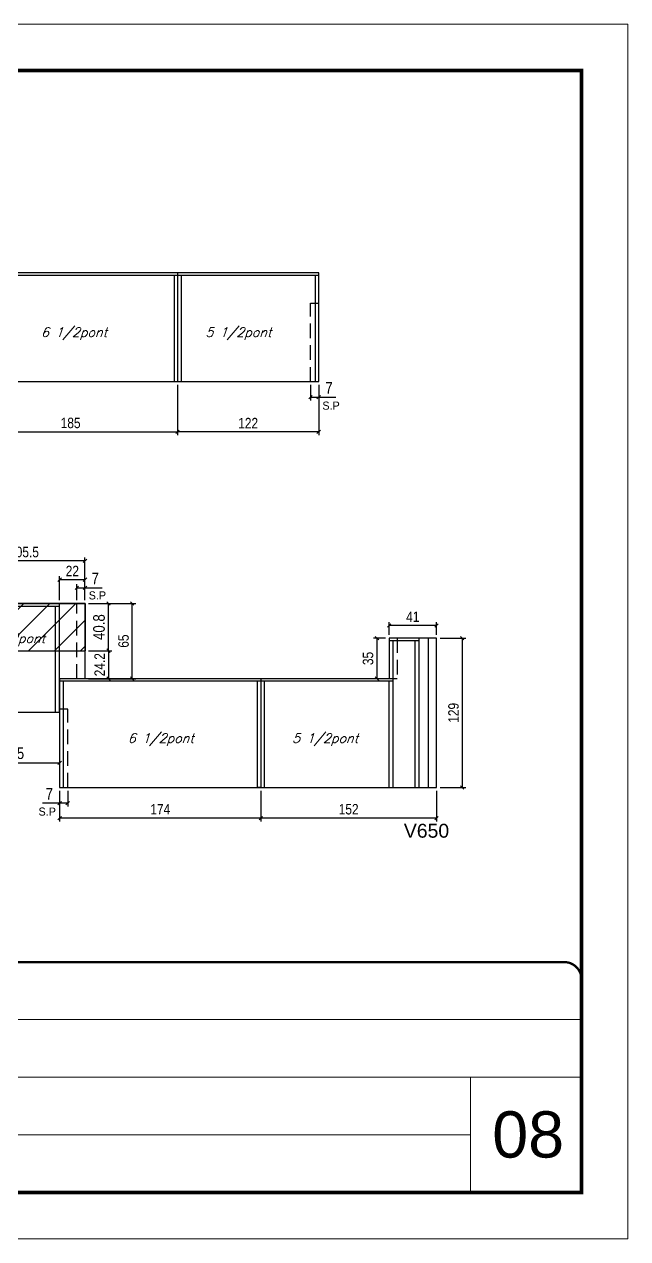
# Model space of a CAD drawing. Extents: x -20960 to -5926, y -2106 to 21915.
# Drawn here: x -6475 to -5953, y 19717 to 20767 of the extents above; entities that cross this region are included whole.
import ezdxf

# ---------------------------------------------------------------- set-up
doc = ezdxf.new("R2010")
doc.units = 0
for name, pattern in [('CONTINUO', [0]), ('DASHED', [0.75, 0.5, -0.25]), ('HIDDEN', [0.375, 0.25, -0.125])]:
    doc.linetypes.add(name, pattern=pattern)
for name, color, linetype in [('5', 5, 'Continuous'), ('COTA', 241, 'Continuous'), ('Painéis', 200, 'Continuous'), ('Reaproveitamento', 251, 'Continuous'), ('SARR_2.2x7', 40, 'Continuous'), ('SARR_3.5x7', 81, 'Continuous'), ('texto', 7, 'Continuous')]:
    doc.layers.add(name, color=color, linetype=linetype)
for name, color, linetype, lineweight in [('CARIMBO', 255, 'Continuous', 9), ('Folhas', 255, 'Continuous', 9), ('SARRAFO DE PRESSAO', 251, 'DASHED', 9)]:
    doc.layers.add(name, color=color, linetype=linetype, lineweight=lineweight)
doc.styles.add('ARIAL', font='arial.ttf')
doc.styles.add('COTA TECNICA', font='techl___.ttf', dxfattribs={"height": 10})
doc.styles.add('COTA TECNICA-50', font='techl___.ttf', dxfattribs={"height": 9})
doc.styles.add('Romans', font='romans.shx')
doc.styles.add('ROMAS860', font='ROMAS860.SHX')
doc.styles.get("Standard").update_dxf_attribs({"font": 'arial.ttf'})
doc.dimstyles.new('COTA PAINEL-50', dxfattribs={"dimtxt": 9, "dimasz": 3, "dimexe": 3, "dimexo": 3, "dimgap": 3, "dimtad": 1, "dimdec": 1, "dimzin": 12, "dimdsep": 46, "dimtxsty": 'COTA TECNICA-50', "dimblk1": 'OBLIQUE', "dimblk2": 'OBLIQUE', "dimsah": 1, "dimcen": 0.9, "dimclrd": 4, "dimclre": 4, "dimclrt": 240, "dimadec": 1, "dimazin": 3, "dimtfac": 1, "dimtdec": 1, "dimtmove": 0, "dimatfit": 3, "dimfxl": 1, "dimtolj": 1, "dimtzin": 12, "dimarcsym": 0})
doc.dimstyles.new('PAINEL', dxfattribs={"dimtxt": 10, "dimasz": 3, "dimexe": 3, "dimexo": 3, "dimgap": 3, "dimtad": 1, "dimdec": 1, "dimzin": 12, "dimdsep": 46, "dimtxsty": 'COTA TECNICA', "dimblk1": 'OBLIQUE', "dimblk2": 'OBLIQUE', "dimsah": 1, "dimcen": 0.9, "dimclrd": 4, "dimclre": 4, "dimclrt": 240, "dimadec": 1, "dimazin": 3, "dimtfac": 1, "dimtdec": 1, "dimtmove": 0, "dimatfit": 3, "dimfxl": 1, "dimtolj": 1, "dimtzin": 12, "dimarcsym": 0})

# ---------------------------------------------------------------- blocks, each defined once
blk = doc.blocks.new('_Oblique')
at = {"color": 0, "linetype": 'ByBlock', "lineweight": -2}
blk.add_line((-0.5, -0.5), (0.5, 0.5), dxfattribs=at)
blk = doc.blocks.new('*D48')
at = {"layer": 'COTA', "color": 4, "lineweight": -2, "ltscale": 25, "transparency": 16777216}
for p, q in [((-6419.8, 20266), (-6399.5, 20266)), ((-6402.5, 20225.2), (-6402.5, 20266)), ((-6419.8, 20225.2), (-6399.5, 20225.2))]:
    blk.add_line(p, q, dxfattribs=at)
at = {"layer": 'Defpoints', "color": 0, "ltscale": 25, "transparency": 16777216}
for p in [(-6422.8, 20266), (-6402.5, 20266), (-6422.8, 20225.2)]:
    blk.add_point(p, dxfattribs=at)
at = {"layer": 'COTA', "color": 4, "lineweight": -2, "ltscale": 25, "transparency": 16777216, "xscale": 3, "yscale": 3, "zscale": 3}
for p, rotation in [((-6402.5, 20266), 90), ((-6402.5, 20225.2), 270)]:
    blk.add_blockref('_Oblique', p, dxfattribs=dict(at, rotation=rotation))
at = {"layer": 'COTA', "color": 240, "ltscale": 25, "transparency": 16777216, "insert": (-6410.6, 20245.6), "char_height": 10, "attachment_point": 5, "rotation": 90, "style": 'COTA TECNICA'}
blk.add_mtext('\\A1;40.8', dxfattribs=at)
blk = doc.blocks.new('*D28')
at = {"layer": 'COTA', "color": 4, "lineweight": -2, "ltscale": 25, "transparency": 16777216}
for p, q in [((-6528.3, 20169), (-6528.3, 20125.2)), ((-6444.7, 20169), (-6444.7, 20125.2)), ((-6528.3, 20128.2), (-6444.7, 20128.2))]:
    blk.add_line(p, q, dxfattribs=at)
at = {"layer": 'Defpoints', "color": 0, "ltscale": 25, "transparency": 16777216}
for p in [(-6528.3, 20172), (-6444.7, 20172), (-6444.7, 20128.2)]:
    blk.add_point(p, dxfattribs=at)
at = {"layer": 'COTA', "color": 4, "lineweight": -2, "ltscale": 25, "transparency": 16777216, "xscale": 3, "yscale": 3, "zscale": 3, "rotation": 180}
blk.add_blockref('_Oblique', (-6528.3, 20128.2), dxfattribs=at)
at = {"layer": 'COTA', "color": 4, "lineweight": -2, "ltscale": 25, "transparency": 16777216, "xscale": 3, "yscale": 3, "zscale": 3}
blk.add_blockref('_Oblique', (-6444.7, 20128.2), dxfattribs=at)
at = {"layer": 'COTA', "color": 240, "ltscale": 25, "transparency": 16777216, "insert": (-6486.5, 20136.5), "char_height": 10, "attachment_point": 5, "style": 'COTA TECNICA'}
blk.add_mtext('\\A1;83.5', dxfattribs=at)
blk = doc.blocks.new('9999999999')
at = {"color": 30, "linetype": 'CONTINUO'}
for p, q in [((98564.6, 34379.6), (99584, 34379.6)), ((98564.6, 34329.8), (99488, 34329.8)), ((99584, 34329.8), (99488, 34329.8)), ((99488, 34329.8), (99488, 34230.2)), ((98564.6, 34280), (99488, 34280))]:
    blk.add_line(p, q, dxfattribs=at)
at = {"color": 30, "linetype": 'CONTINUO', "const_width": 2}
blk.add_lwpolyline([(99584, 34230.2), (99584, 34414.4, 0.414214), (99569, 34429.4), (98229, 34429.4, 0.414214), (98214, 34414.4), (98214, 34245.2, 0.414214), (98229, 34230.2), (99584, 34230.2)], format="xyb", dxfattribs=at)
at = {"layer": 'Folhas'}
blk.add_lwpolyline([(98139, 34190.2), (99624, 34190.2), (99624, 35240.2), (98139, 35240.2)], close=True, dxfattribs=at)
at = {"layer": 'Folhas', "color": 30, "const_width": 3}
blk.add_lwpolyline([(98214, 34230.2), (99584, 34230.2), (99584, 35200.2), (98214, 35200.2)], close=True, dxfattribs=at)
blk = doc.blocks.new('*D121')
at = {"layer": 'COTA', "color": 4, "linetype": 'ByBlock', "lineweight": -2, "transparency": 16777216}
for p, q in [((-6444.7, 20104), (-6444.7, 20090.4)), ((-6437.7, 20104), (-6437.7, 20090.4)), ((-6444.7, 20093.4), (-6459.5, 20093.4)), ((-6437.7, 20093.4), (-6444.7, 20093.4))]:
    blk.add_line(p, q, dxfattribs=at)
at = {"layer": 'Defpoints', "color": 0, "linetype": 'ByBlock', "transparency": 16777216}
for p in [(-6444.7, 20107), (-6437.7, 20107), (-6444.7, 20093.4)]:
    blk.add_point(p, dxfattribs=at)
at = {"layer": 'COTA', "color": 4, "linetype": 'ByBlock', "lineweight": -2, "transparency": 16777216, "xscale": 3, "yscale": 3, "zscale": 3, "rotation": 180}
blk.add_blockref('_Oblique', (-6444.7, 20093.4), dxfattribs=at)
at = {"layer": 'COTA', "color": 4, "linetype": 'ByBlock', "lineweight": -2, "transparency": 16777216, "xscale": 3, "yscale": 3, "zscale": 3}
blk.add_blockref('_Oblique', (-6437.7, 20093.4), dxfattribs=at)
at = {"layer": 'COTA', "color": 240, "linetype": 'ByBlock', "transparency": 16777216, "insert": (-6453.6, 20101.5), "char_height": 10, "attachment_point": 5, "style": 'COTA TECNICA'}
blk.add_mtext('\\A1;7', dxfattribs=at)
blk = doc.blocks.new('*D122')
at = {"layer": 'COTA', "color": 4, "linetype": 'ByBlock', "lineweight": -2, "transparency": 16777216}
for p, q in [((-6429.8, 20269), (-6429.8, 20282.6)), ((-6429.8, 20279.6), (-6422.8, 20279.6)), ((-6422.8, 20269), (-6422.8, 20282.6)), ((-6422.8, 20279.6), (-6408, 20279.6))]:
    blk.add_line(p, q, dxfattribs=at)
at = {"layer": 'Defpoints', "color": 0, "linetype": 'ByBlock', "transparency": 16777216}
for p in [(-6422.8, 20279.6), (-6429.8, 20266), (-6422.8, 20266)]:
    blk.add_point(p, dxfattribs=at)
at = {"layer": 'COTA', "color": 4, "linetype": 'ByBlock', "lineweight": -2, "transparency": 16777216, "xscale": 3, "yscale": 3, "zscale": 3, "rotation": 180}
blk.add_blockref('_Oblique', (-6429.8, 20279.6), dxfattribs=at)
at = {"layer": 'COTA', "color": 4, "linetype": 'ByBlock', "lineweight": -2, "transparency": 16777216, "xscale": 3, "yscale": 3, "zscale": 3}
blk.add_blockref('_Oblique', (-6422.8, 20279.6), dxfattribs=at)
at = {"layer": 'COTA', "color": 240, "linetype": 'ByBlock', "transparency": 16777216, "insert": (-6413.9, 20287.7), "char_height": 10, "attachment_point": 5, "style": 'COTA TECNICA'}
blk.add_mtext('\\A1;7', dxfattribs=at)
blk = doc.blocks.new('*D123')
at = {"layer": 'COTA', "color": 4, "linetype": 'ByBlock', "lineweight": -2, "transparency": 16777216}
for p, q in [((-6227.7, 20455), (-6227.7, 20441.4)), ((-6220.7, 20455), (-6220.7, 20441.4)), ((-6227.7, 20444.4), (-6220.7, 20444.4)), ((-6220.7, 20444.4), (-6206, 20444.4))]:
    blk.add_line(p, q, dxfattribs=at)
at = {"layer": 'Defpoints', "color": 0, "linetype": 'ByBlock', "transparency": 16777216}
for p in [(-6227.7, 20458), (-6220.7, 20458), (-6220.7, 20444.4)]:
    blk.add_point(p, dxfattribs=at)
at = {"layer": 'COTA', "color": 4, "linetype": 'ByBlock', "lineweight": -2, "transparency": 16777216, "xscale": 3, "yscale": 3, "zscale": 3, "rotation": 180}
blk.add_blockref('_Oblique', (-6227.7, 20444.4), dxfattribs=at)
at = {"layer": 'COTA', "color": 4, "linetype": 'ByBlock', "lineweight": -2, "transparency": 16777216, "xscale": 3, "yscale": 3, "zscale": 3}
blk.add_blockref('_Oblique', (-6220.7, 20444.4), dxfattribs=at)
at = {"layer": 'COTA', "color": 240, "linetype": 'ByBlock', "transparency": 16777216, "insert": (-6211.8, 20452.5), "char_height": 10, "attachment_point": 5, "style": 'COTA TECNICA'}
blk.add_mtext('\\A1;7', dxfattribs=at)
blk = doc.blocks.new('*D129')
at = {"layer": 'COTA', "color": 4, "lineweight": -2, "transparency": 16777216}
for p, q in [((-6419.8, 20225.2), (-6399.5, 20225.2)), ((-6402.5, 20225.2), (-6402.5, 20201)), ((-6419.8, 20201), (-6399.5, 20201))]:
    blk.add_line(p, q, dxfattribs=at)
at = {"layer": 'Defpoints', "color": 0, "transparency": 16777216}
for p in [(-6422.8, 20225.2), (-6422.8, 20201), (-6402.5, 20201)]:
    blk.add_point(p, dxfattribs=at)
at = {"layer": 'COTA', "color": 4, "lineweight": -2, "transparency": 16777216, "xscale": 3, "yscale": 3, "zscale": 3}
for p, rotation in [((-6402.5, 20225.2), 90), ((-6402.5, 20201), 270)]:
    blk.add_blockref('_Oblique', p, dxfattribs=dict(at, rotation=rotation))
at = {"layer": 'COTA', "color": 240, "transparency": 16777216, "insert": (-6410.1, 20213.1), "char_height": 9, "attachment_point": 5, "rotation": 90, "style": 'COTA TECNICA-50'}
blk.add_mtext('\\A1;24.2', dxfattribs=at)
blk = doc.blocks.new('*D130')
at = {"layer": 'COTA', "color": 4, "lineweight": -2, "transparency": 16777216}
for p, q in [((-6419.8, 20266), (-6378.9, 20266)), ((-6381.9, 20201), (-6381.9, 20266)), ((-6419.8, 20201), (-6378.9, 20201))]:
    blk.add_line(p, q, dxfattribs=at)
at = {"layer": 'Defpoints', "color": 0, "transparency": 16777216}
for p in [(-6422.8, 20266), (-6381.9, 20266), (-6422.8, 20201)]:
    blk.add_point(p, dxfattribs=at)
at = {"layer": 'COTA', "color": 4, "lineweight": -2, "transparency": 16777216, "xscale": 3, "yscale": 3, "zscale": 3}
for p, rotation in [((-6381.9, 20266), 90), ((-6381.9, 20201), 270)]:
    blk.add_blockref('_Oblique', p, dxfattribs=dict(at, rotation=rotation))
at = {"layer": 'COTA', "color": 240, "transparency": 16777216, "insert": (-6389.4, 20233.5), "char_height": 9, "attachment_point": 5, "rotation": 90, "style": 'COTA TECNICA-50'}
blk.add_mtext('\\A1;65', dxfattribs=at)
blk = doc.blocks.new('*D131')
at = {"layer": 'COTA', "color": 4, "lineweight": -2, "transparency": 16777216}
for p, q in [((-6528.3, 20269), (-6528.3, 20305.9)), ((-6422.8, 20302.9), (-6528.3, 20302.9)), ((-6422.8, 20269), (-6422.8, 20305.9))]:
    blk.add_line(p, q, dxfattribs=at)
at = {"layer": 'Defpoints', "color": 0, "transparency": 16777216}
for p in [(-6528.3, 20302.9), (-6528.3, 20266), (-6422.8, 20266)]:
    blk.add_point(p, dxfattribs=at)
at = {"layer": 'COTA', "color": 4, "lineweight": -2, "transparency": 16777216, "xscale": 3, "yscale": 3, "zscale": 3, "rotation": 180}
blk.add_blockref('_Oblique', (-6528.3, 20302.9), dxfattribs=at)
at = {"layer": 'COTA', "color": 4, "lineweight": -2, "transparency": 16777216, "xscale": 3, "yscale": 3, "zscale": 3}
blk.add_blockref('_Oblique', (-6422.8, 20302.9), dxfattribs=at)
at = {"layer": 'COTA', "color": 240, "transparency": 16777216, "insert": (-6475.5, 20310.5), "char_height": 9, "attachment_point": 5, "style": 'COTA TECNICA-50'}
blk.add_mtext('\\A1;105.5', dxfattribs=at)
blk = doc.blocks.new('*D138')
at = {"layer": 'COTA', "color": 4, "lineweight": -2, "transparency": 16777216}
for p, q in [((-6342.7, 20455), (-6342.7, 20411.5)), ((-6220.7, 20455), (-6220.7, 20411.5)), ((-6220.7, 20414.5), (-6342.7, 20414.5))]:
    blk.add_line(p, q, dxfattribs=at)
at = {"layer": 'Defpoints', "color": 0, "transparency": 16777216}
for p in [(-6342.7, 20458), (-6220.7, 20458), (-6342.7, 20414.5)]:
    blk.add_point(p, dxfattribs=at)
at = {"layer": 'COTA', "color": 4, "lineweight": -2, "transparency": 16777216, "xscale": 3, "yscale": 3, "zscale": 3, "rotation": 180}
blk.add_blockref('_Oblique', (-6342.7, 20414.5), dxfattribs=at)
at = {"layer": 'COTA', "color": 4, "lineweight": -2, "transparency": 16777216, "xscale": 3, "yscale": 3, "zscale": 3}
blk.add_blockref('_Oblique', (-6220.7, 20414.5), dxfattribs=at)
at = {"layer": 'COTA', "color": 240, "transparency": 16777216, "insert": (-6281.7, 20422), "char_height": 9, "attachment_point": 5, "style": 'COTA TECNICA-50'}
blk.add_mtext('\\A1;122', dxfattribs=at)
blk = doc.blocks.new('*D139')
at = {"layer": 'COTA', "color": 4, "lineweight": -2, "transparency": 16777216}
for p, q in [((-6527.7, 20455), (-6527.7, 20411.5)), ((-6342.7, 20455), (-6342.7, 20411.5)), ((-6527.7, 20414.5), (-6342.7, 20414.5))]:
    blk.add_line(p, q, dxfattribs=at)
at = {"layer": 'Defpoints', "color": 0, "transparency": 16777216}
for p in [(-6527.7, 20458), (-6342.7, 20458), (-6342.7, 20414.5)]:
    blk.add_point(p, dxfattribs=at)
at = {"layer": 'COTA', "color": 4, "lineweight": -2, "transparency": 16777216, "xscale": 3, "yscale": 3, "zscale": 3, "rotation": 180}
blk.add_blockref('_Oblique', (-6527.7, 20414.5), dxfattribs=at)
at = {"layer": 'COTA', "color": 4, "lineweight": -2, "transparency": 16777216, "xscale": 3, "yscale": 3, "zscale": 3}
blk.add_blockref('_Oblique', (-6342.7, 20414.5), dxfattribs=at)
at = {"layer": 'COTA', "color": 240, "transparency": 16777216, "insert": (-6435.2, 20422.1), "char_height": 9, "attachment_point": 5, "style": 'COTA TECNICA-50'}
blk.add_mtext('\\A1;185', dxfattribs=at)
blk = doc.blocks.new('*D140')
at = {"layer": 'COTA', "color": 4, "lineweight": -2, "transparency": 16777216}
for p, q in [((-6444.7, 20269), (-6444.7, 20289.6)), ((-6422.8, 20286.6), (-6444.7, 20286.6)), ((-6422.8, 20269), (-6422.8, 20289.6))]:
    blk.add_line(p, q, dxfattribs=at)
at = {"layer": 'Defpoints', "color": 0, "transparency": 16777216}
for p in [(-6444.7, 20286.6), (-6444.7, 20266), (-6422.8, 20266)]:
    blk.add_point(p, dxfattribs=at)
at = {"layer": 'COTA', "color": 4, "lineweight": -2, "transparency": 16777216, "xscale": 3, "yscale": 3, "zscale": 3, "rotation": 180}
blk.add_blockref('_Oblique', (-6444.7, 20286.6), dxfattribs=at)
at = {"layer": 'COTA', "color": 4, "lineweight": -2, "transparency": 16777216, "xscale": 3, "yscale": 3, "zscale": 3}
blk.add_blockref('_Oblique', (-6422.8, 20286.6), dxfattribs=at)
at = {"layer": 'COTA', "color": 240, "transparency": 16777216, "insert": (-6433.7, 20294.1), "char_height": 9, "attachment_point": 5, "style": 'COTA TECNICA-50'}
blk.add_mtext('\\A1;22', dxfattribs=at)
blk = doc.blocks.new('*D142')
at = {"layer": 'COTA', "color": 4, "lineweight": -2, "transparency": 16777216}
for p, q in [((-6115.8, 20236), (-6093.6, 20236)), ((-6096.6, 20236), (-6096.6, 20107)), ((-6115.8, 20107), (-6093.6, 20107))]:
    blk.add_line(p, q, dxfattribs=at)
at = {"layer": 'Defpoints', "color": 0, "transparency": 16777216}
for p in [(-6118.8, 20236), (-6118.8, 20107), (-6096.6, 20107)]:
    blk.add_point(p, dxfattribs=at)
at = {"layer": 'COTA', "color": 4, "lineweight": -2, "transparency": 16777216, "xscale": 3, "yscale": 3, "zscale": 3}
for p, rotation in [((-6096.6, 20236), 90), ((-6096.6, 20107), 270)]:
    blk.add_blockref('_Oblique', p, dxfattribs=dict(at, rotation=rotation))
at = {"layer": 'COTA', "color": 240, "transparency": 16777216, "insert": (-6104.1, 20171.5), "char_height": 9, "attachment_point": 5, "rotation": 90, "style": 'COTA TECNICA-50'}
blk.add_mtext('\\A1;129', dxfattribs=at)
blk = doc.blocks.new('*D143')
at = {"layer": 'COTA', "color": 4, "lineweight": -2, "transparency": 16777216}
for p, q in [((-6270.8, 20104), (-6270.8, 20077.5)), ((-6118.8, 20104), (-6118.8, 20077.5)), ((-6118.8, 20080.5), (-6270.8, 20080.5))]:
    blk.add_line(p, q, dxfattribs=at)
at = {"layer": 'Defpoints', "color": 0, "transparency": 16777216}
for p in [(-6270.8, 20107), (-6118.8, 20107), (-6270.8, 20080.5)]:
    blk.add_point(p, dxfattribs=at)
at = {"layer": 'COTA', "color": 4, "lineweight": -2, "transparency": 16777216, "xscale": 3, "yscale": 3, "zscale": 3, "rotation": 180}
blk.add_blockref('_Oblique', (-6270.8, 20080.5), dxfattribs=at)
at = {"layer": 'COTA', "color": 4, "lineweight": -2, "transparency": 16777216, "xscale": 3, "yscale": 3, "zscale": 3}
blk.add_blockref('_Oblique', (-6118.8, 20080.5), dxfattribs=at)
at = {"layer": 'COTA', "color": 240, "transparency": 16777216, "insert": (-6194.8, 20088.1), "char_height": 9, "attachment_point": 5, "style": 'COTA TECNICA-50'}
blk.add_mtext('\\A1;152', dxfattribs=at)
blk = doc.blocks.new('*D144')
at = {"layer": 'COTA', "color": 4, "lineweight": -2, "transparency": 16777216}
for p, q in [((-6444.7, 20104), (-6444.7, 20077.5)), ((-6270.8, 20104), (-6270.8, 20077.5)), ((-6270.8, 20080.5), (-6444.7, 20080.5))]:
    blk.add_line(p, q, dxfattribs=at)
at = {"layer": 'Defpoints', "color": 0, "transparency": 16777216}
for p in [(-6444.7, 20107), (-6270.8, 20107), (-6444.7, 20080.5)]:
    blk.add_point(p, dxfattribs=at)
at = {"layer": 'COTA', "color": 4, "lineweight": -2, "transparency": 16777216, "xscale": 3, "yscale": 3, "zscale": 3, "rotation": 180}
blk.add_blockref('_Oblique', (-6444.7, 20080.5), dxfattribs=at)
at = {"layer": 'COTA', "color": 4, "lineweight": -2, "transparency": 16777216, "xscale": 3, "yscale": 3, "zscale": 3}
blk.add_blockref('_Oblique', (-6270.8, 20080.5), dxfattribs=at)
at = {"layer": 'COTA', "color": 240, "transparency": 16777216, "insert": (-6357.7, 20088.1), "char_height": 9, "attachment_point": 5, "style": 'COTA TECNICA-50'}
blk.add_mtext('\\A1;174', dxfattribs=at)
blk = doc.blocks.new('*D153')
at = {"layer": 'COTA', "color": 4, "lineweight": -2, "transparency": 16777216}
for p, q in [((-6162.8, 20236), (-6173.3, 20236)), ((-6170.3, 20236), (-6170.3, 20201)), ((-6162.8, 20201), (-6173.3, 20201))]:
    blk.add_line(p, q, dxfattribs=at)
at = {"layer": 'Defpoints', "color": 0, "transparency": 16777216}
for p in [(-6159.8, 20236), (-6170.3, 20201), (-6159.8, 20201)]:
    blk.add_point(p, dxfattribs=at)
at = {"layer": 'COTA', "color": 4, "lineweight": -2, "transparency": 16777216, "xscale": 3, "yscale": 3, "zscale": 3}
for p, rotation in [((-6170.3, 20236), 90), ((-6170.3, 20201), 270)]:
    blk.add_blockref('_Oblique', p, dxfattribs=dict(at, rotation=rotation))
at = {"layer": 'COTA', "color": 240, "transparency": 16777216, "insert": (-6178, 20218.5), "char_height": 9, "attachment_point": 5, "rotation": 90, "style": 'COTA TECNICA-50'}
blk.add_mtext('\\A1;35', dxfattribs=at)
blk = doc.blocks.new('*D154')
at = {"layer": 'COTA', "color": 4, "lineweight": -2, "transparency": 16777216}
for p, q in [((-6159.8, 20239), (-6159.8, 20250)), ((-6118.8, 20247), (-6159.8, 20247)), ((-6118.8, 20239), (-6118.8, 20250))]:
    blk.add_line(p, q, dxfattribs=at)
at = {"layer": 'Defpoints', "color": 0, "transparency": 16777216}
for p in [(-6159.8, 20247), (-6159.8, 20236), (-6118.8, 20236)]:
    blk.add_point(p, dxfattribs=at)
at = {"layer": 'COTA', "color": 4, "lineweight": -2, "transparency": 16777216, "xscale": 3, "yscale": 3, "zscale": 3, "rotation": 180}
blk.add_blockref('_Oblique', (-6159.8, 20247), dxfattribs=at)
at = {"layer": 'COTA', "color": 4, "lineweight": -2, "transparency": 16777216, "xscale": 3, "yscale": 3, "zscale": 3}
blk.add_blockref('_Oblique', (-6118.8, 20247), dxfattribs=at)
at = {"layer": 'COTA', "color": 240, "transparency": 16777216, "insert": (-6139.3, 20254.6), "char_height": 9, "attachment_point": 5, "style": 'COTA TECNICA-50'}
blk.add_mtext('\\A1;41', dxfattribs=at)

msp = doc.modelspace()

# ---------------------------------------------------------------- hatches: boundary and pattern name
at = {"layer": 'Reaproveitamento', "ltscale": 25}
h = msp.add_hatch(dxfattribs=at)
h.set_pattern_fill('ANSI31', color=256, scale=5)
h.set_pattern_definition([(45, (-149302.733, -6087.133), (-11.2253202, 11.2253202), [])])
h.paths.add_polyline_path([(-7016.25, 20266), (-6422.75, 20266), (-6422.75, 20225.2), (-7016.25, 20225.2)])

# ---------------------------------------------------------------- linework, layer by layer
at = {"layer": 'Painéis', "ltscale": 25}
for p, q in [((-6342.71, 20551.99), (-6342.71, 20457.99)), ((-6118.75, 20236), (-6159.75, 20236)), ((-6159.75, 20236), (-6159.75, 20201)), ((-6118.75, 20107), (-6118.75, 20236)), ((-6159.75, 20201), (-6444.73, 20201)), ((-6444.73, 20201), (-6444.73, 20107)), ((-6270.75, 20201), (-6270.75, 20107)), ((-6444.73, 20107), (-6118.75, 20107))]:
    msp.add_line(p, q, dxfattribs=at)
at = {"layer": 'Painéis'}
for p, q in [((-6993.25, 20266), (-6422.75, 20266)), ((-6422.75, 20266), (-6422.75, 20225.2)), ((-7016.25, 20225.2), (-6422.75, 20225.2))]:
    msp.add_line(p, q, dxfattribs=at)
at = {"layer": 'Painéis', "ltscale": 25}
for points in [[(-6220.71, 20457.99), (-6220.71, 20551.99), (-6516.71, 20551.99), (-6527.69, 20551.99), (-6527.69, 20457.99), (-6220.71, 20457.99)], [(-6422.75, 20266), (-7016.25, 20266), (-7016.25, 20201), (-7016.25, 20201)], [(-6422.75, 20201), (-6422.75, 20201), (-6422.75, 20201), (-6422.75, 20266), (-6422.75, 20266)], [(-6994.25, 20172), (-6444.73, 20172)]]:
    msp.add_lwpolyline(points, dxfattribs=at)
at = {"layer": 'SARR_2.2x7', "linetype": 'Continuous'}
for p, q in [((-6527.69, 20549.79), (-6220.71, 20549.79)), ((-6528.25, 20263.8), (-6444.73, 20263.8)), ((-6133.75, 20233.8), (-6159.75, 20233.8)), ((-6125.75, 20107), (-6125.75, 20236)), ((-6156.25, 20198.8), (-6444.73, 20198.8))]:
    msp.add_line(p, q, dxfattribs=at)
at = {"layer": 'SARR_2.2x7', "linetype": 'HIDDEN', "ltscale": 50}
for p, q in [((-6227.71, 20457.99), (-6227.71, 20525.79)), ((-6227.71, 20525.79), (-6220.71, 20525.79)), ((-6429.75, 20201), (-6429.75, 20266)), ((-6152.75, 20236), (-6152.75, 20201)), ((-6152.75, 20201), (-6159.75, 20201)), ((-6437.73, 20174.8), (-6444.73, 20174.8)), ((-6437.73, 20107), (-6437.73, 20174.8))]:
    msp.add_line(p, q, dxfattribs=at)
at = {"layer": 'SARR_3.5x7'}
for p, q in [((-6345.75, 20549.79), (-6345.75, 20457.99)), ((-6339.67, 20549.79), (-6339.67, 20457.99)), ((-6223.75, 20549.79), (-6223.75, 20457.99)), ((-6444.73, 20172), (-6444.73, 20266)), ((-6448.23, 20172), (-6448.23, 20263.8)), ((-6156.25, 20107), (-6156.25, 20233.8)), ((-6137.25, 20107), (-6137.25, 20233.8)), ((-6133.75, 20107), (-6133.75, 20236)), ((-6441.21, 20107), (-6441.21, 20198.8)), ((-6273.79, 20198.8), (-6273.79, 20107)), ((-6267.71, 20198.8), (-6267.71, 20107)), ((-6159.75, 20107), (-6159.75, 20198.8)), ((-6448.23, 20172), (-6444.73, 20172)), ((-6270.75, 20107), (-6273.79, 20107)), ((-6270.75, 20107), (-6267.71, 20107))]:
    msp.add_line(p, q, dxfattribs=at)

# ---------------------------------------------------------------- block references
at = {"layer": 'SARRAFO DE PRESSAO', "color": 6, "linetype": 'ByBlock'}
msp.add_blockref('9999999999', (-105577.48, -14473.39), dxfattribs=at)

# ---------------------------------------------------------------- texts
at = {"layer": '5', "linetype": 'Continuous'}
msp.add_text('V650', height=12, rotation=0.00004, dxfattribs=at).set_placement((-6147.05, 20063.54))
at = {"layer": 'CARIMBO', "style": 'ARIAL'}
msp.add_text('08', height=40, dxfattribs=at).set_placement((-6070.64, 19786.96))
at = {"layer": 'texto', "color": 2, "char_height": 8, "attachment_point": 5, "style": 'Romans'}
for s, insert in [('{\\Q19;\\C256;6 1/2pont}', (-6432.21, 20499.29)), ('{\\Q19;\\C256;5 1/2pont}', (-6290.09, 20499.29)), ('{\\Q19;\\C256;5 1/2pont}', (-6485.79, 20234.61)), ('{\\Q19;\\C256;6 1/2pont}', (-6357.21, 20148.31)), ('{\\Q19;\\C256;5 1/2pont}', (-6215.09, 20148.31))]:
    msp.add_mtext(s, dxfattribs=dict(at, insert=insert))
at = {"layer": 'texto', "color": 4, "char_height": 7, "attachment_point": 5, "style": 'ROMAS860'}
for insert in [(-6210.01, 20437.07), (-6412.05, 20272.98), (-6455.43, 20086.09)]:
    msp.add_mtext('S.P', dxfattribs=dict(at, insert=insert))

# ---------------------------------------------------------------- dimensions: what is measured, and where the dimension line sits
at = {"layer": 'COTA'}
for base, p1, p2, angle, picture, middle in [((-6342.71, 20414.48), (-6527.69, 20457.99), (-6342.71, 20457.99), 180, '*D139', (-6435.2, 20422.09)), ((-6342.71, 20414.48), (-6220.71, 20457.99), (-6342.71, 20457.99), 180, '*D138', (-6281.71, 20422.03)), ((-6528.25, 20302.95), (-6422.75, 20266), (-6528.25, 20266), 180, '*D131', (-6475.5, 20310.54)), ((-6444.73, 20286.56), (-6422.75, 20266), (-6444.73, 20266), 180, '*D140', (-6433.74, 20294.06)), ((-6381.85, 20266), (-6422.75, 20201), (-6422.75, 20266), 90, '*D130', (-6389.45, 20233.5)), ((-6170.3, 20201), (-6159.75, 20236), (-6159.75, 20201), 90, '*D153', (-6177.99, 20218.5)), ((-6096.56, 20107), (-6118.75, 20236), (-6118.75, 20107), 90, '*D142', (-6104.14, 20171.5)), ((-6444.73, 20080.53), (-6270.75, 20107), (-6444.73, 20107), 180, '*D144', (-6357.74, 20088.09)), ((-6270.75, 20080.53), (-6118.75, 20107), (-6270.75, 20107), 180, '*D143', (-6194.75, 20088.13))]:
    dim = msp.add_linear_dim(base=base, p1=p1, p2=p2, angle=angle, dimstyle='COTA PAINEL-50', dxfattribs=at)
    dim.commit()
    dim.dimension.update_dxf_attribs({"geometry": picture, "text_midpoint": middle})
at = {"layer": 'COTA', "linetype": 'ByBlock'}
for base, p1, p2, picture, middle in [((-6220.71, 20444.39), (-6227.71, 20457.99), (-6220.71, 20457.99), '*D123', (-6211.85, 20452.46)), ((-6422.75, 20279.59), (-6429.75, 20266), (-6422.75, 20266), '*D122', (-6413.89, 20287.67))]:
    dim = msp.add_linear_dim(base=base, p1=p1, p2=p2, angle=180, dimstyle='PAINEL', dxfattribs=at)
    dim.commit()
    dim.dimension.update_dxf_attribs({"geometry": picture, "text_midpoint": middle})
at = {"layer": 'COTA', "ltscale": 25}
dim = msp.add_linear_dim(base=(-6402.52, 20266), p1=(-6422.75, 20225.2), p2=(-6422.75, 20266), angle=90, dimstyle='PAINEL', dxfattribs=at)
dim.commit()
dim.dimension.update_dxf_attribs({"geometry": '*D48', "text_midpoint": (-6410.65, 20245.6)})
at = {"layer": 'COTA'}
dim = msp.add_linear_dim(base=(-6159.75, 20247.04), p1=(-6118.75, 20236), p2=(-6159.75, 20236), dimstyle='COTA PAINEL-50', dxfattribs=at)
dim.commit()
dim.dimension.update_dxf_attribs({"geometry": '*D154', "text_midpoint": (-6139.25, 20254.61)})
dim = msp.add_linear_dim(base=(-6402.52, 20201), p1=(-6422.75, 20225.2), p2=(-6422.75, 20201), angle=90, dimstyle='COTA PAINEL-50', dxfattribs=at)
dim.commit()
dim.dimension.update_dxf_attribs({"geometry": '*D129', "text_midpoint": (-6402.52, 20213.1), "dimtype": 160})
at = {"layer": 'COTA', "ltscale": 25}
dim = msp.add_linear_dim(base=(-6444.73, 20128.23), p1=(-6528.25, 20172), p2=(-6444.73, 20172), dimstyle='PAINEL', override={"dimtmove": 1}, dxfattribs=at)
dim.commit()
dim.dimension.update_dxf_attribs({"geometry": '*D28', "text_midpoint": (-6486.49, 20136.47)})
at = {"layer": 'COTA', "linetype": 'ByBlock'}
dim = msp.add_linear_dim(base=(-6444.73, 20093.4), p1=(-6437.73, 20107), p2=(-6444.73, 20107), dimstyle='PAINEL', dxfattribs=at)
dim.commit()
dim.dimension.update_dxf_attribs({"geometry": '*D121', "text_midpoint": (-6453.6, 20101.48)})

doc.saveas('drawing.dxf')
